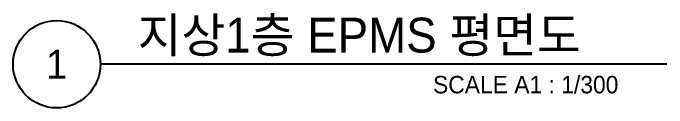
# Model space of a CAD drawing. Header units: millimetres. Extents: x 89450 to 753248, y -530175 to 1209785.
# Drawn here: x 95201 to 128899, y -347550 to -342665 of the extents above; entities that cross this region are included whole.
import ezdxf
from ezdxf.enums import TextEntityAlignment as Align

# ---------------------------------------------------------------- set-up
doc = ezdxf.new("R2010")
doc.units = ezdxf.units.MM
doc.header["$LTSCALE"] = 150
doc.layers.add('-----41 Drawing Title', color=2, linetype='Continuous')
doc.styles.add('ELEC', font='')
doc.styles.get('ELEC').set_extended_font_data('Dotum')

msp = doc.modelspace()

# ---------------------------------------------------------------- linework, layer by layer
at = {"layer": '-----41 Drawing Title', "color": 7}
msp.add_line((128899, -345300), (99701, -345300), dxfattribs=at)
msp.add_circle((97451, -345300), 2250, dxfattribs=at)

# ---------------------------------------------------------------- texts
at = {"layer": '-----41 Drawing Title', "color": 2, "style": 'ELEC'}
msp.add_text('지상1층 EPMS 평면도', height=1800, dxfattribs=at).set_placement((101618, -344700))
at = {"layer": '-----41 Drawing Title', "color": 7, "style": 'ELEC'}
msp.add_text('1', height=1500, dxfattribs=at).set_placement((97451, -345300), align=Align.MIDDLE)
at = {"layer": '-----41 Drawing Title', "style": 'ELEC'}
msp.add_text('SCALE A1 : 1/300', height=900, dxfattribs=at).set_placement((126399, -346800), align=Align.RIGHT)

doc.saveas('drawing.dxf')
